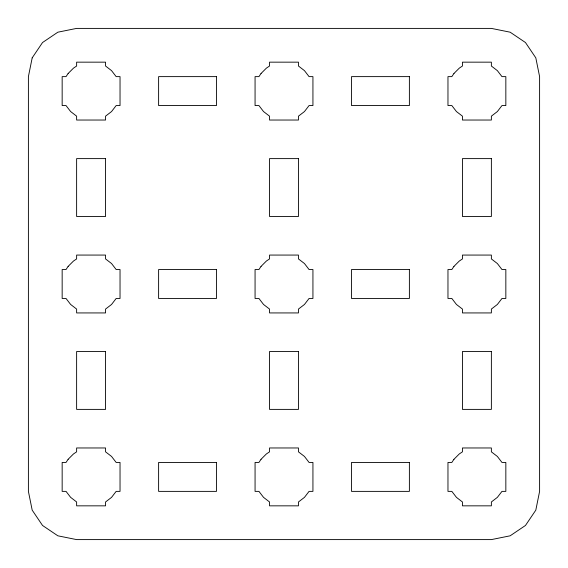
<?xml version="1.0" encoding="UTF-8"?>
<svg xmlns="http://www.w3.org/2000/svg" width="568" height="568" viewBox="0 0 568 568"><rect width="100%" height="100%" fill="white"/><g stroke="black" fill="none" stroke-linecap="round" stroke-linejoin="round"><path stroke-width="0.85" d="M32.191 57.858L28.4 76.623L28.4 491.377L32.191 510.142L42.529 525.471L57.858 535.809L76.623 539.6L491.377 539.6L510.142 535.809L525.471 525.471L535.809 510.142L539.6 491.377L539.6 76.623L535.809 57.858L525.471 42.529L510.142 32.191L491.377 28.4L76.623 28.4L57.858 32.191L42.529 42.529L32.191 57.858M68.139 73.478L66.03 76.623L62.16 76.623L62.16 105.563L66.03 105.563L70.638 111.555L76.623 116.156L76.623 120.033L105.563 120.033L105.563 116.156L111.555 111.555L116.156 105.563L120.033 105.563L120.033 76.623L116.156 76.623L111.555 70.638L105.563 66.03L105.563 62.16L76.623 62.16L76.623 66.03L73.478 68.139L68.139 73.478M68.139 266.378L66.03 269.53L62.16 269.53L62.16 298.47L66.03 298.47L70.638 304.462L76.623 309.063L76.623 312.933L105.563 312.933L105.563 309.063L111.555 304.462L116.156 298.47L120.033 298.47L120.033 269.53L116.156 269.53L111.555 263.538L105.563 258.937L105.563 255.067L76.623 255.067L76.623 258.937L73.478 261.046L68.139 266.378M261.046 73.478L258.937 76.623L255.067 76.623L255.067 105.563L258.937 105.563L263.538 111.555L269.53 116.156L269.53 120.033L298.47 120.033L298.47 116.156L304.462 111.555L309.063 105.563L312.933 105.563L312.933 76.623L309.063 76.623L304.462 70.638L298.47 66.03L298.47 62.16L269.53 62.16L269.53 66.03L266.378 68.139L261.046 73.478M68.139 459.285L66.03 462.437L62.16 462.437L62.16 491.377L66.03 491.377L70.638 497.362L76.623 501.97L76.623 505.839L105.563 505.839L105.563 501.97L111.555 497.362L116.156 491.377L120.033 491.377L120.033 462.437L116.156 462.437L111.555 456.445L105.563 451.844L105.563 447.967L76.623 447.967L76.623 451.844L73.478 453.953L68.139 459.285M261.046 266.378L258.937 269.53L255.067 269.53L255.067 298.47L258.937 298.47L263.538 304.462L269.53 309.063L269.53 312.933L298.47 312.933L298.47 309.063L304.462 304.462L309.063 298.47L312.933 298.47L312.933 269.53L309.063 269.53L304.462 263.538L298.47 258.937L298.47 255.067L269.53 255.067L269.53 258.937L266.378 261.046L261.046 266.378M453.953 73.478L451.844 76.623L447.967 76.623L447.967 105.563L451.844 105.563L456.445 111.555L462.437 116.156L462.437 120.033L491.377 120.033L491.377 116.156L497.362 111.555L501.97 105.563L505.839 105.563L505.839 76.623L501.97 76.623L497.362 70.638L491.377 66.03L491.377 62.16L462.437 62.16L462.437 66.03L459.285 68.139L453.953 73.478M261.046 459.285L258.937 462.437L255.067 462.437L255.067 491.377L258.937 491.377L263.538 497.362L269.53 501.97L269.53 505.839L298.47 505.839L298.47 501.97L304.462 497.362L309.063 491.377L312.933 491.377L312.933 462.437L309.063 462.437L304.462 456.445L298.47 451.844L298.47 447.967L269.53 447.967L269.53 451.844L266.378 453.953L261.046 459.285M453.953 266.378L451.844 269.53L447.967 269.53L447.967 298.47L451.844 298.47L456.445 304.462L462.437 309.063L462.437 312.933L491.377 312.933L491.377 309.063L497.362 304.462L501.97 298.47L505.839 298.47L505.839 269.53L501.97 269.53L497.362 263.538L491.377 258.937L491.377 255.067L462.437 255.067L462.437 258.937L459.285 261.046L453.953 266.378M453.953 459.285L451.844 462.437L447.967 462.437L447.967 491.377L451.844 491.377L456.445 497.362L462.437 501.97L462.437 505.839L491.377 505.839L491.377 501.97L497.362 497.362L501.97 491.377L505.839 491.377L505.839 462.437L501.97 462.437L497.362 456.445L491.377 451.844L491.377 447.967L462.437 447.967L462.437 451.844L459.285 453.953L453.953 459.285M216.486 76.623L158.614 76.623L158.614 105.563L216.486 105.563L216.486 76.623M409.386 76.623L351.514 76.623L351.514 105.563L409.386 105.563L409.386 76.623M105.563 158.614L76.623 158.614L76.623 216.486L105.563 216.486L105.563 158.614M298.47 158.614L269.53 158.614L269.53 216.486L298.47 216.486L298.47 158.614M491.377 158.614L462.437 158.614L462.437 216.486L491.377 216.486L491.377 158.614M216.486 269.53L158.614 269.53L158.614 298.47L216.486 298.47L216.486 269.53M409.386 269.53L351.514 269.53L351.514 298.47L409.386 298.47L409.386 269.53M105.563 351.514L76.623 351.514L76.623 409.386L105.563 409.386L105.563 351.514M298.47 351.514L269.53 351.514L269.53 409.386L298.47 409.386L298.47 351.514M491.377 351.514L462.437 351.514L462.437 409.386L491.377 409.386L491.377 351.514M216.486 462.437L158.614 462.437L158.614 491.377L216.486 491.377L216.486 462.437M409.386 462.437L351.514 462.437L351.514 491.377L409.386 491.377L409.386 462.437"/></g></svg>
